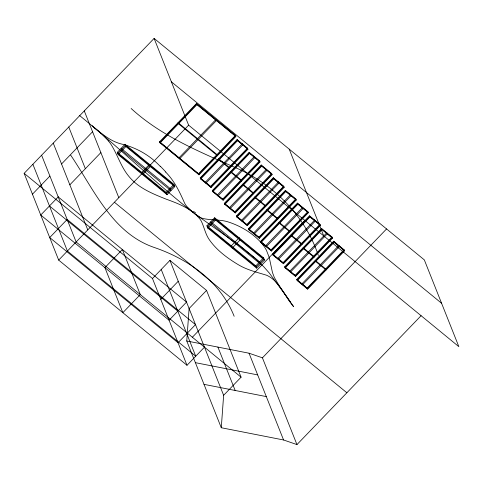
<?xml version="1.0" encoding="UTF-8"?>
<svg xmlns="http://www.w3.org/2000/svg" width="483" height="483" viewBox="0 0 483 483"><rect width="100%" height="100%" fill="white"/><g stroke="black" fill="none" stroke-linecap="round" stroke-linejoin="round"><path stroke-width="0.72" d="M421.091 315.701L296.954 444.589L283.569 439.977L221.28 427.733L186.752 340.974L189.101 308.534L206.555 290.41L169.938 260.397L152.483 278.522L187.006 365.281L204.466 347.156M221.28 427.733L223.629 395.299L169.938 260.397M187.006 365.281L58.678 260.102L24.15 173.343L154.107 38.411L424.322 259.884L458.85 346.649L188.63 125.175L154.107 38.411M32.446 194.184L49.9 176.06M61.54 163.979L92.573 131.756M69.836 184.826L100.869 152.604M117.26 152.356L125.019 144.302L173.904 184.373L174.804 186.625L167.046 194.679L118.154 154.608L117.26 152.356L166.146 192.427L167.046 194.679M118.154 154.608L125.912 146.554L125.019 144.302M159.631 141.785L196.484 103.519L235.414 135.427L235.861 136.556L199.008 174.816L160.078 142.908L159.631 141.785L198.561 173.693L199.008 174.816M160.078 142.908L196.931 104.648L196.484 103.519M58.678 260.102L188.63 125.175M166.146 192.427L173.904 184.373M198.561 173.693L235.414 135.427M200.222 177.859L237.075 139.599L247.489 148.13L247.936 149.259L211.083 187.519L200.668 178.988L200.222 177.859L210.636 186.396L211.083 187.519M200.668 178.988L237.521 140.722L237.075 139.599M210.636 186.396L247.489 148.13M212.297 190.562L249.15 152.302L259.558 160.833L260.005 161.962L223.152 200.222L212.743 191.691L212.297 190.562L222.705 199.099L223.152 200.222M212.743 191.691L249.596 153.425L249.15 152.302M222.705 199.099L259.558 160.833M224.366 203.265L261.218 165.005L271.633 173.536L272.08 174.665L235.227 212.925L224.812 204.394L224.366 203.265L234.78 211.802L235.227 212.925M224.812 204.394L261.665 166.128L261.218 165.005M206.887 225.815L214.645 217.761L263.531 257.831L264.43 260.083L256.672 268.137L207.787 228.073L206.887 225.815L255.773 265.885L256.672 268.137M207.787 228.073L215.545 220.013L214.645 217.761M234.78 211.802L271.633 173.536M236.435 215.967L273.287 177.708L283.702 186.239L284.149 187.368L247.296 225.633L236.887 217.096L236.435 215.967L246.849 224.504L247.296 225.633M236.887 217.096L273.74 178.831L273.287 177.708M160.779 299.369L178.233 281.245M246.849 224.504L283.702 186.239M248.51 228.67L285.362 190.411L295.777 198.948L296.224 200.071L259.371 238.336L248.956 229.799L248.51 228.67L258.924 237.207L259.371 238.336M248.956 229.799L285.809 191.54L285.362 190.411M258.924 237.207L295.777 198.948M260.579 241.379L297.431 203.114L307.846 211.651L308.293 212.774L271.44 251.039L261.031 242.502L260.579 241.379L270.993 249.91L271.44 251.039M261.031 242.502L297.884 204.243L297.431 203.114M270.993 249.91L307.846 211.651M255.773 265.885L263.531 257.831M192.361 337.243L304.864 220.441M272.654 254.082L309.506 215.816L319.921 224.354L320.368 225.476L283.515 263.742L273.1 255.205L272.654 254.082L283.068 262.613L283.515 263.742M273.1 255.205L309.953 216.945L309.506 215.816M283.068 262.613L319.921 224.354M284.722 266.785L321.575 228.519L331.99 237.056L332.437 238.179L295.584 276.445L285.175 267.908L284.722 266.785L295.137 275.316L295.584 276.445M285.175 267.908L322.028 229.648L321.575 228.519M295.137 275.316L331.99 237.056M296.797 279.488L333.65 241.222L344.065 249.759L344.512 250.888L307.659 289.148L297.244 280.617L296.797 279.488L307.212 288.019L307.659 289.148M297.244 280.617L334.097 242.351L333.65 241.222M307.212 288.019L344.065 249.759M223.629 395.299L241.083 377.175L206.555 290.41M186.752 340.974L249.041 353.212L262.426 357.825L386.563 228.936M195.386 362.661L257.674 374.905M204.019 384.353L266.302 396.597M195.096 213.987L238.475 244.959L255.217 258.502L263.676 266.688L269.303 273.04L287.113 297.299M192.934 212.387C153.854 181.445 117.997 146.633 79.242 115.274M171.368 81.796L441.589 303.27M196.931 104.648L235.861 136.556M237.521 140.722L247.936 149.259M249.596 153.425L260.005 161.962M261.665 166.128L272.08 174.665M273.74 178.831L284.149 187.368M285.809 191.54L296.224 200.071M297.884 204.243L308.293 212.774M309.953 216.945L320.368 225.476M322.028 229.648L332.437 238.179M334.097 242.351L344.512 250.888M125.912 146.554L174.804 186.625M215.545 220.013L264.43 260.083M114.405 202.238L346.866 392.764M24.15 173.343L152.483 278.522M49.471 205.969L177.798 311.149M241.083 377.175L76.133 241.977L41.604 155.218M131.141 108.494C161.334 136.188 199.539 151.759 236.459 168.078C274.157 184.657 305.111 216.13 318.369 255.447M160.175 166.303C149.573 155.025 135.741 147.303 120.696 143.825C109.587 140.813 100.856 132.922 92.138 125.846L102.1 134.298L108.415 140.915M165.693 172.087C174.441 180.926 179.797 192.156 184.705 203.373A29.306 27.036 -34.9 0 0 186.806 206.446L194.1 213.311L200.379 217.495A21.856 20.087 -36.4 0 0 203.005 218.503C211.675 220.496 220.882 219.204 229.371 222.325C242.303 226.72 254.487 234.309 263.108 245.008M263.108 245.008A50.196 42.51 -40 0 1 266.435 250.309L269.206 257.342L272.46 272.515L274.35 277.544L279.657 286.425L293.616 306.669C284.722 296.496 279.663 281.245 266.773 275.298C257.022 272.255 246.885 269.967 238.071 264.563C227.366 258.139 216.994 250.466 209.664 240.22C205.492 234.617 204.369 227.596 201.429 221.413A24.778 21.644 -9.2 0 0 199.974 219.149C191.564 208.644 178.541 203.639 166.267 199.195C152.682 193.804 138.247 188.014 128.81 176.301C121.173 167.112 117.761 155.448 111.621 145.365A55.883 51.826 -51.2 0 0 108.409 140.921M287.808 298.337L290.549 302.273M70.687 155.176C93.708 189.082 112.002 232.74 153.763 247.308C188.074 258.93 220.429 281.547 234.158 316.287M289.214 149.15L323.743 235.915M262.426 357.825L296.954 444.589M249.041 353.212L283.569 439.977M217.899 347.096L235.161 390.475M161.207 269.46L195.736 356.219L67.403 251.039L32.88 164.28M84.277 110.909L118.806 197.674M68.761 127.023L85.352 168.712M53.245 143.131L87.773 229.896M195.555 212.882A84.845 65.899 66 0 1 193.441 211.282M160.284 166.206A138.808 130.096 -0.6 0 1 165.796 172.008M58.195 196.907L40.741 215.032L169.074 320.211L186.529 302.086L58.195 196.907M125.465 145.431L117.707 153.485L166.599 193.556L174.357 185.496L125.465 145.431M67.167 219.445L49.707 237.57L178.04 342.749L195.494 324.624L67.167 219.445M196.708 104.08L159.855 142.346L198.785 174.254L235.638 135.989L196.708 104.08M149.464 164.335L141.706 172.395L142.6 174.647L150.358 166.593L149.464 164.335M215.949 119.476L179.096 157.736L179.543 158.865L216.396 120.599L215.949 119.476M122.362 249.5L104.908 267.624L122.845 312.694L140.299 294.57L122.362 249.5M237.298 140.161L200.445 178.42L210.86 186.957L247.713 148.692L237.298 140.161M242.279 143.862L205.426 182.127L205.879 183.25L242.732 144.991L242.279 143.862M249.373 152.863L212.52 191.123L222.929 199.66L259.782 161.4L249.373 152.863M254.354 156.564L217.501 194.83L217.948 195.959L254.801 157.693L254.354 156.564M261.442 165.566L224.589 203.832L235.004 212.363L271.857 174.103L261.442 165.566M215.092 218.89L207.334 226.944L256.225 267.014L263.984 258.96L215.092 218.89M266.423 169.273L229.57 207.533L230.023 208.662L266.876 170.396L266.423 169.273M273.517 178.269L236.664 216.535L247.073 225.066L283.926 186.806L273.517 178.269M278.498 181.976L241.645 220.236L242.092 221.365L278.945 183.099L278.498 181.976M239.091 237.799L231.333 245.853L232.226 248.105L239.985 240.051L239.091 237.799M285.586 190.972L248.733 229.238L259.148 237.769L296.001 199.509L285.586 190.972M290.567 194.679L253.714 232.939L254.167 234.068L291.02 195.802L290.567 194.679M297.661 203.675L260.808 241.941L271.217 250.472L308.069 212.212L297.661 203.675M302.642 207.382L265.789 245.642L266.236 246.771L303.089 208.505L302.642 207.382M309.73 216.378L272.877 254.644L283.292 263.181L320.144 224.915L309.73 216.378M314.711 220.085L277.858 258.345L278.311 259.474L315.164 221.214L314.711 220.085M321.805 229.087L284.952 267.347L295.361 275.884L332.213 237.618L321.805 229.087M326.786 232.788L289.933 271.054L290.38 272.177L327.233 233.917L326.786 232.788M333.874 241.79L297.021 280.049L307.436 288.586L344.288 250.321L333.874 241.79M338.855 245.491L302.002 283.756L302.455 284.879L339.308 246.62L338.855 245.491M216.988 154.56L178.058 122.652L178.505 123.775L217.435 155.683L216.988 154.56M229.063 167.263L218.648 158.726L219.095 159.855L229.51 168.392L229.063 167.263M241.132 179.966L230.723 171.429L231.17 172.558L241.578 181.095L241.132 179.966M253.207 192.669L242.792 184.138L243.239 185.261L253.653 193.798L253.207 192.669M265.276 205.372L254.861 196.841L255.314 197.964L265.722 206.501L265.276 205.372M277.351 218.075L266.936 209.544L267.383 210.666L277.797 219.204L277.351 218.075M289.42 230.777L279.005 222.246L279.458 223.369L289.866 231.906L289.42 230.777M301.495 243.486L291.08 234.949L291.527 236.078L301.941 244.609L301.495 243.486M313.564 256.189L303.149 247.652L303.602 248.781L314.01 257.312L313.564 256.189M325.639 268.892L315.224 260.355L315.671 261.484L326.085 270.015L325.639 268.892M170.028 188.4L121.136 148.329L122.036 150.581L170.922 190.652L170.028 188.4M259.655 261.858L210.769 221.788L211.663 224.046L260.548 264.11L259.655 261.858"/></g></svg>
